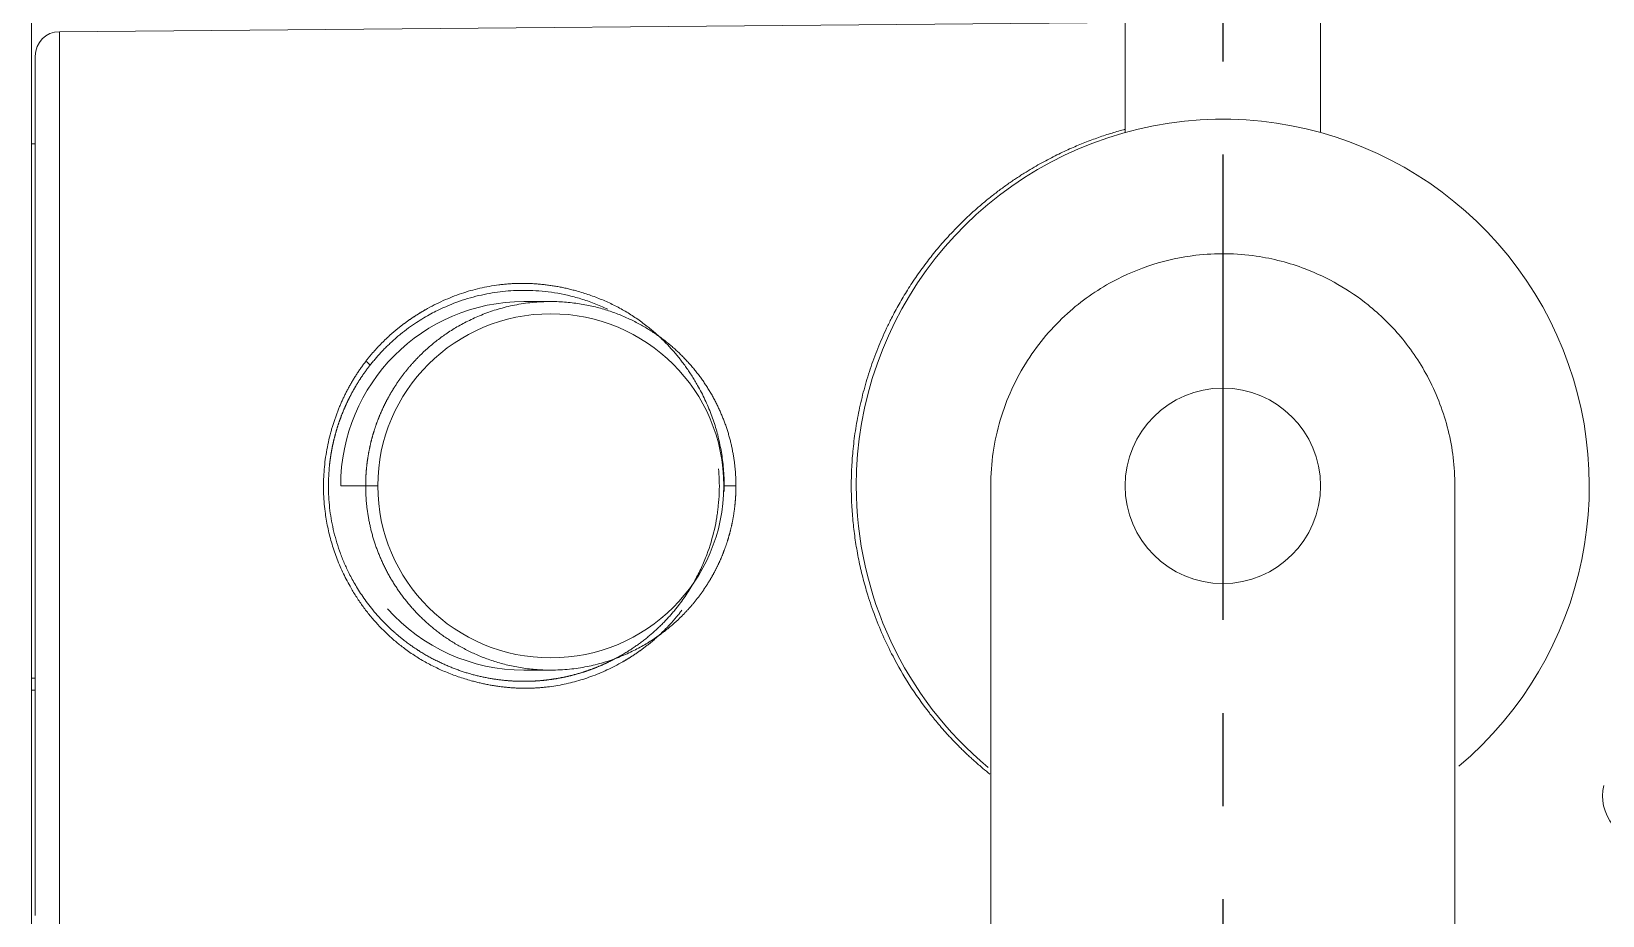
# Model space of a CAD drawing. Header units: millimetres. Extents: x 2915 to 5291, y 1031 to 4391.
# Drawn here: x 3728.3 to 3792.6, y 3932 to 3968.2 of the extents above; entities that cross this region are included whole.
import ezdxf

# ---------------------------------------------------------------- set-up
doc = ezdxf.new("R2010")
doc.units = ezdxf.units.MM
doc.linetypes.add('CENTERX2', pattern=[20.32, 12.7, -2.54, 2.54, -2.54])
doc.layers.add('CENTER', color=1, linetype='CENTERX2')

msp = doc.modelspace()

# ---------------------------------------------------------------- linework, layer by layer
at = {"linetype": 'Continuous', "lineweight": 18}
for p, q in [((3773.065, 4027.556), (3773.065, 3964.02)), ((3781.065, 3964.026), (3781.065, 4027.557)), ((3728.304, 3976.978), (3728.304, 3922.135)), ((3729.45, 3968.142), (3773.065, 3968.523)), ((3728.459, 3931.971), (3728.459, 3967.142)), ((3749.561, 3957.098), (3748.462, 3957.098)), ((3748.462, 3942.015), (3749.561, 3942.015)), ((3728.459, 3941.691), (3728.304, 3941.691))]:
    msp.add_line(p, q, dxfattribs=at)
at = {"linetype": 'Continuous', "lineweight": 13}
for p, q in [((3729.45, 3930.971), (3729.45, 3968.142)), ((3728.462, 3963.557), (3728.307, 3963.557)), ((3740.962, 3949.557), (3741.984, 3949.557)), ((3728.459, 3941.191), (3728.304, 3941.191))]:
    msp.add_line(p, q, dxfattribs=at)
at = {"linetype": 'Continuous', "lineweight": 18}
msp.add_circle((3777.065, 3949.557), 4, dxfattribs=at)
for centre, radius, start, end in [((3729.459, 3967.142), 1, 90.5, 180), ((3777.065, 3949.557), 15, 310.10625, 180), ((3777.065, 3949.557), 15, 180, 230.19187)]:
    msp.add_arc(centre, radius, start, end, dxfattribs=at)
for centre, major_axis, ratio, start_param, end_param in [((3748.462, 3949.557), (0, -7.541), 0.994522, 3.141593, 4.712389), ((3749.561, 3949.557), (7.08, 0), 0.994463, 0.000011, 3.141593), ((3749.561, 3949.557), (7.08, 0), 0.994463, 3.141593, 6.283174), ((3748.462, 3949.557), (0, -7.541), 0.994522, 5.442417, 6.283185), ((3830.959, 3936.851), (-38.35, 0), 0.20996, 6.228551, 7.853982)]:
    msp.add_ellipse(centre, major_axis=major_axis, ratio=ratio, start_param=start_param, end_param=end_param, dxfattribs=at)
for points, knots in [([(3767.533, 3937.76), (3767.436, 3937.838), (3767.222, 3938.013), (3766.966, 3938.235), (3766.76, 3938.421), (3766.622, 3938.549), (3766.488, 3938.676), (3766.358, 3938.803), (3766.232, 3938.929), (3766.108, 3939.055), (3765.989, 3939.18), (3765.873, 3939.304), (3765.76, 3939.428), (3765.65, 3939.55), (3765.544, 3939.672), (3765.441, 3939.792), (3765.341, 3939.911), (3765.244, 3940.029), (3765.15, 3940.146), (3764.795, 3940.596), (3764.238, 3941.383), (3763.613, 3942.461), (3763.144, 3943.436), (3762.789, 3944.312), (3762.513, 3945.136), (3762.301, 3945.905), (3762.142, 3946.619), (3762.018, 3947.333), (3761.929, 3948.052), (3761.873, 3948.775), (3761.853, 3949.505), (3761.869, 3950.237), (3761.912, 3950.863), (3761.968, 3951.385), (3762.025, 3951.804), (3762.095, 3952.225), (3762.177, 3952.647), (3762.271, 3953.069), (3762.379, 3953.492), (3762.499, 3953.915), (3762.633, 3954.337), (3762.781, 3954.758), (3762.942, 3955.178), (3763.117, 3955.595), (3763.305, 3956.011), (3763.535, 3956.479), (3763.817, 3957.003), (3764.162, 3957.582), (3764.548, 3958.168), (3764.891, 3958.638), (3765.176, 3959.002), (3765.394, 3959.267), (3765.631, 3959.543), (3765.889, 3959.829), (3766.17, 3960.124), (3766.474, 3960.425), (3766.743, 3960.678), (3766.969, 3960.881), (3767.144, 3961.032), (3767.32, 3961.181), (3767.499, 3961.327), (3767.68, 3961.47), (3767.862, 3961.609), (3768.043, 3961.744), (3768.222, 3961.873), (3768.401, 3961.998), (3768.579, 3962.119), (3768.756, 3962.235), (3768.982, 3962.379), (3769.256, 3962.546), (3769.577, 3962.731), (3769.892, 3962.902), (3770.199, 3963.061), (3770.499, 3963.207), (3770.791, 3963.341), (3771.074, 3963.464), (3771.444, 3963.616), (3771.904, 3963.789), (3772.455, 3963.973), (3772.834, 3964.084), (3773.027, 3964.136), (3773.038, 3964.139)], [0, 0, 0, 0, 0.0116, 0.0258, 0.03174, 0.037586, 0.043336, 0.048992, 0.054553, 0.060019, 0.06539, 0.070667, 0.075849, 0.080936, 0.085929, 0.090827, 0.09563, 0.100339, 0.104953, 0.109473, 0.153246, 0.193398, 0.222313, 0.250265, 0.277287, 0.298813, 0.320028, 0.340953, 0.361609, 0.382526, 0.403455, 0.424423, 0.445453, 0.457519, 0.469702, 0.482006, 0.494436, 0.506997, 0.519692, 0.532526, 0.545503, 0.558628, 0.571902, 0.585332, 0.598919, 0.612668, 0.632172, 0.652596, 0.673947, 0.696231, 0.706109, 0.716674, 0.727926, 0.739866, 0.752494, 0.76581, 0.779815, 0.787004, 0.794196, 0.801389, 0.808584, 0.815782, 0.822981, 0.829974, 0.836864, 0.843652, 0.850337, 0.856919, 0.863399, 0.875267, 0.886723, 0.897766, 0.908398, 0.918618, 0.928428, 0.937829, 0.94682, 0.964834, 0.982235, 0.999031, 1, 1, 1, 1]), ([(3786.565, 3949.555), (3786.563, 3950.337), (3786.383, 3951.827), (3785.595, 3953.916), (3784.445, 3955.645), (3782.788, 3957.267), (3780.758, 3958.432), (3778.309, 3959.065), (3775.577, 3959.107), (3772.87, 3958.245), (3770.575, 3956.631), (3768.947, 3954.711), (3767.824, 3952.263), (3767.57, 3950.49), (3767.565, 3949.555)], [0, 0, 0, 0, 0.077891, 0.153203, 0.223411, 0.286234, 0.386017, 0.454845, 0.537874, 0.657429, 0.733362, 0.817996, 0.908324, 1, 1, 1, 1]), ([(3741.996, 3954.66), (3742.005, 3954.672), (3742.023, 3954.694), (3742.049, 3954.729), (3742.076, 3954.763), (3742.104, 3954.797), (3742.131, 3954.83), (3742.158, 3954.864), (3742.186, 3954.897), (3742.214, 3954.93), (3742.242, 3954.963), (3742.27, 3954.996), (3742.298, 3955.029), (3742.327, 3955.061), (3742.355, 3955.093), (3742.384, 3955.125), (3742.413, 3955.157), (3742.442, 3955.189), (3742.471, 3955.221), (3742.501, 3955.252), (3742.53, 3955.283), (3742.56, 3955.315), (3742.59, 3955.345), (3742.62, 3955.376), (3742.65, 3955.407), (3742.68, 3955.437), (3742.71, 3955.467), (3742.741, 3955.497), (3742.772, 3955.527), (3742.803, 3955.557), (3742.834, 3955.586), (3742.865, 3955.616), (3742.896, 3955.645), (3742.928, 3955.674), (3742.96, 3955.703), (3742.991, 3955.732), (3743.023, 3955.76), (3743.056, 3955.788), (3743.088, 3955.817), (3743.12, 3955.845), (3743.153, 3955.873), (3743.186, 3955.9), (3743.219, 3955.928), (3743.252, 3955.955), (3743.285, 3955.982), (3743.318, 3956.009), (3743.352, 3956.036), (3743.386, 3956.063), (3743.42, 3956.089), (3743.454, 3956.116), (3743.488, 3956.142), (3743.522, 3956.168), (3743.557, 3956.194), (3743.591, 3956.219), (3743.626, 3956.245), (3743.661, 3956.27), (3743.696, 3956.295), (3743.731, 3956.32), (3743.767, 3956.345), (3743.802, 3956.37), (3743.838, 3956.394), (3743.874, 3956.419), (3743.91, 3956.443), (3743.946, 3956.467), (3743.982, 3956.491), (3744.019, 3956.514), (3744.056, 3956.538), (3744.092, 3956.561), (3744.129, 3956.584), (3744.167, 3956.607), (3744.204, 3956.63), (3744.241, 3956.653), (3744.279, 3956.676), (3744.317, 3956.698), (3744.355, 3956.72), (3744.393, 3956.742), (3744.537, 3956.825), (3744.79, 3956.961), (3745.156, 3957.137), (3745.526, 3957.293), (3745.9, 3957.43), (3746.277, 3957.547), (3746.658, 3957.645), (3747.043, 3957.723), (3747.362, 3957.773), (3747.614, 3957.802), (3747.797, 3957.819), (3747.981, 3957.831), (3748.165, 3957.839), (3748.351, 3957.843), (3748.536, 3957.842), (3748.722, 3957.836), (3748.909, 3957.826), (3749.096, 3957.812), (3749.284, 3957.793), (3749.473, 3957.769), (3749.662, 3957.741), (3749.852, 3957.708), (3750.042, 3957.671), (3750.233, 3957.63), (3750.424, 3957.583), (3750.73, 3957.503), (3751.142, 3957.375), (3751.652, 3957.182), (3752.142, 3956.959), (3752.614, 3956.704), (3753.066, 3956.418), (3753.411, 3956.165), (3753.661, 3955.964), (3753.823, 3955.826), (3753.981, 3955.684), (3754.135, 3955.538), (3754.285, 3955.388), (3754.432, 3955.234), (3754.574, 3955.076), (3754.712, 3954.914), (3754.847, 3954.748), (3754.977, 3954.577), (3755.104, 3954.403), (3755.227, 3954.225), (3755.345, 3954.042), (3755.46, 3953.856), (3755.644, 3953.54), (3755.877, 3953.088), (3756.131, 3952.488), (3756.336, 3951.875), (3756.492, 3951.249), (3756.583, 3950.707), (3756.631, 3950.255), (3756.653, 3949.896), (3756.658, 3949.587), (3756.655, 3949.397), (3756.653, 3949.327)], [0, 0, 0, 0, 0.002131, 0.004259, 0.006386, 0.008512, 0.010635, 0.012758, 0.014878, 0.016998, 0.019116, 0.021232, 0.023347, 0.025461, 0.027574, 0.029686, 0.031797, 0.033906, 0.036015, 0.038123, 0.040229, 0.042336, 0.044441, 0.046546, 0.04865, 0.050753, 0.052856, 0.054958, 0.05706, 0.059162, 0.061264, 0.063365, 0.065466, 0.067566, 0.069667, 0.071768, 0.073869, 0.075969, 0.07807, 0.080171, 0.082273, 0.084375, 0.086477, 0.088579, 0.090682, 0.092785, 0.094889, 0.096994, 0.099099, 0.101206, 0.103312, 0.10542, 0.107529, 0.109639, 0.111749, 0.113861, 0.115974, 0.118088, 0.120203, 0.12232, 0.124437, 0.126557, 0.128677, 0.1308, 0.132923, 0.135049, 0.137176, 0.139305, 0.141435, 0.143568, 0.145702, 0.147838, 0.149976, 0.152116, 0.154259, 0.156403, 0.15855, 0.178597, 0.198314, 0.217749, 0.23695, 0.255969, 0.274858, 0.29367, 0.31246, 0.321259, 0.33006, 0.338868, 0.34769, 0.356533, 0.365403, 0.374307, 0.38325, 0.392239, 0.401281, 0.410381, 0.419545, 0.428779, 0.438089, 0.44748, 0.456958, 0.466528, 0.493179, 0.51953, 0.545696, 0.571798, 0.597954, 0.624284, 0.634766, 0.645226, 0.65567, 0.666104, 0.676536, 0.686972, 0.697418, 0.707881, 0.718366, 0.728881, 0.739432, 0.750026, 0.760667, 0.771362, 0.782118, 0.814107, 0.84556, 0.876651, 0.907557, 0.938462, 0.955647, 0.972797, 0.989945, 1, 1, 1, 1]), ([(3748.459, 3957.557), (3748.459, 3957.557), (3748.174, 3957.557), (3747.589, 3957.525), (3746.704, 3957.38), (3745.804, 3957.123), (3745.123, 3956.838), (3744.646, 3956.592), (3744.355, 3956.427), (3744.049, 3956.235), (3743.73, 3956.013), (3743.494, 3955.832), (3743.341, 3955.706), (3743.273, 3955.648), (3743.205, 3955.589), (3743.137, 3955.53), (3743.071, 3955.47), (3743.004, 3955.409), (3742.939, 3955.347), (3742.874, 3955.285), (3742.811, 3955.222), (3742.747, 3955.158), (3742.685, 3955.094), (3742.623, 3955.029), (3742.562, 3954.963), (3742.501, 3954.896), (3742.442, 3954.829), (3742.383, 3954.761), (3742.325, 3954.692), (3742.267, 3954.623), (3742.211, 3954.553), (3742.174, 3954.506), (3742.155, 3954.482)], [0, 0, 0, 0, 0.00003, 0.11617, 0.237837, 0.365347, 0.498973, 0.541534, 0.587889, 0.638043, 0.691999, 0.74976, 0.762252, 0.774746, 0.787243, 0.799741, 0.812242, 0.824744, 0.837249, 0.849756, 0.862265, 0.874776, 0.887289, 0.899804, 0.912321, 0.92484, 0.937362, 0.949885, 0.962411, 0.974938, 0.987468, 1, 1, 1, 1]), ([(3751.893, 3956.782), (3751.799, 3956.827), (3751.706, 3956.869), (3751.429, 3956.988), (3751.245, 3957.059), (3750.879, 3957.184), (3750.698, 3957.239), (3750.156, 3957.384), (3749.802, 3957.451), (3749.113, 3957.537), (3748.78, 3957.557), (3748.459, 3957.557)], [0, 0, 0, 0, 0.07827, 0.07827, 0.231892, 0.231892, 0.385513, 0.385513, 0.692757, 0.692757, 1, 1, 1, 1]), ([(3749.561, 3957.098), (3749.669, 3957.098), (3749.883, 3957.094), (3750.199, 3957.073), (3750.508, 3957.041), (3750.809, 3956.997), (3751.101, 3956.943), (3751.385, 3956.878), (3751.66, 3956.805), (3751.925, 3956.723), (3752.181, 3956.635), (3752.427, 3956.539), (3752.664, 3956.438), (3752.892, 3956.332), (3753.11, 3956.221), (3753.318, 3956.107), (3753.518, 3955.99), (3753.708, 3955.87), (3753.889, 3955.748), (3754.061, 3955.625), (3754.224, 3955.502), (3754.379, 3955.378), (3754.526, 3955.255), (3754.664, 3955.132), (3754.795, 3955.011), (3754.901, 3954.908), (3754.986, 3954.822), (3755.052, 3954.754), (3755.117, 3954.685), (3755.181, 3954.616), (3755.243, 3954.546), (3755.305, 3954.475), (3755.366, 3954.404), (3755.426, 3954.332), (3755.485, 3954.259), (3755.543, 3954.186), (3755.6, 3954.112), (3755.656, 3954.038), (3755.711, 3953.963), (3755.765, 3953.887), (3755.818, 3953.811), (3755.87, 3953.735), (3755.921, 3953.658), (3755.97, 3953.58), (3756.019, 3953.502), (3756.067, 3953.423), (3756.114, 3953.345), (3756.159, 3953.265), (3756.204, 3953.185), (3756.247, 3953.105), (3756.29, 3953.025), (3756.331, 3952.944), (3756.372, 3952.862), (3756.411, 3952.781), (3756.45, 3952.699), (3756.487, 3952.617), (3756.523, 3952.534), (3756.558, 3952.451), (3756.592, 3952.368), (3756.626, 3952.285), (3756.658, 3952.201), (3756.689, 3952.117), (3756.719, 3952.033), (3756.747, 3951.949), (3756.775, 3951.864), (3756.802, 3951.779), (3756.828, 3951.695), (3756.853, 3951.61), (3756.876, 3951.524), (3756.899, 3951.439), (3756.92, 3951.354), (3756.941, 3951.268), (3756.96, 3951.183), (3756.979, 3951.097), (3756.996, 3951.011), (3757.013, 3950.926), (3757.028, 3950.84), (3757.043, 3950.754), (3757.056, 3950.668), (3757.068, 3950.582), (3757.08, 3950.497), (3757.09, 3950.411), (3757.099, 3950.325), (3757.108, 3950.239), (3757.115, 3950.154), (3757.121, 3950.068), (3757.127, 3949.983), (3757.131, 3949.897), (3757.134, 3949.812), (3757.137, 3949.727), (3757.138, 3949.642), (3757.138, 3949.585), (3757.139, 3949.557)], [0, 0, 0, 0, 0.027242, 0.053953, 0.080108, 0.105705, 0.130746, 0.15523, 0.179157, 0.202527, 0.22534, 0.247597, 0.269297, 0.29044, 0.311026, 0.331056, 0.350529, 0.369445, 0.387804, 0.405607, 0.422854, 0.439544, 0.455677, 0.471254, 0.486274, 0.500738, 0.508722, 0.516691, 0.524648, 0.532592, 0.540523, 0.548441, 0.556346, 0.564238, 0.572117, 0.579983, 0.587836, 0.595676, 0.603503, 0.611317, 0.619118, 0.626906, 0.634682, 0.642444, 0.650193, 0.65793, 0.665653, 0.673364, 0.681062, 0.688747, 0.696419, 0.704078, 0.711725, 0.719358, 0.726979, 0.734587, 0.742182, 0.749764, 0.757334, 0.76489, 0.772434, 0.779965, 0.787484, 0.794989, 0.802482, 0.809962, 0.81743, 0.824884, 0.832326, 0.839755, 0.847172, 0.854576, 0.861967, 0.869345, 0.876711, 0.884064, 0.891404, 0.898732, 0.906047, 0.91335, 0.92064, 0.927917, 0.935182, 0.942434, 0.949674, 0.956901, 0.964115, 0.971317, 0.978507, 0.985684, 0.992848, 1, 1, 1, 1]), ([(3754.93, 3944.469), (3754.921, 3944.457), (3754.903, 3944.434), (3754.876, 3944.399), (3754.849, 3944.365), (3754.822, 3944.331), (3754.795, 3944.297), (3754.767, 3944.263), (3754.739, 3944.229), (3754.711, 3944.196), (3754.683, 3944.163), (3754.655, 3944.13), (3754.627, 3944.097), (3754.598, 3944.064), (3754.57, 3944.031), (3754.541, 3943.999), (3754.512, 3943.967), (3754.483, 3943.935), (3754.454, 3943.903), (3754.424, 3943.871), (3754.395, 3943.84), (3754.365, 3943.809), (3754.335, 3943.778), (3754.305, 3943.747), (3754.275, 3943.716), (3754.245, 3943.685), (3754.215, 3943.655), (3754.184, 3943.625), (3754.153, 3943.595), (3754.123, 3943.565), (3754.092, 3943.535), (3754.06, 3943.505), (3754.029, 3943.476), (3753.998, 3943.447), (3753.966, 3943.418), (3753.934, 3943.389), (3753.902, 3943.36), (3753.87, 3943.332), (3753.838, 3943.304), (3753.806, 3943.275), (3753.773, 3943.247), (3753.741, 3943.22), (3753.708, 3943.192), (3753.675, 3943.165), (3753.642, 3943.137), (3753.609, 3943.11), (3753.575, 3943.083), (3753.542, 3943.057), (3753.508, 3943.03), (3753.474, 3943.004), (3753.44, 3942.977), (3753.406, 3942.951), (3753.372, 3942.925), (3753.337, 3942.9), (3753.303, 3942.874), (3753.268, 3942.849), (3753.233, 3942.824), (3753.198, 3942.799), (3753.163, 3942.774), (3753.128, 3942.749), (3753.092, 3942.724), (3753.057, 3942.7), (3753.021, 3942.676), (3752.985, 3942.652), (3752.949, 3942.628), (3752.913, 3942.604), (3752.876, 3942.581), (3752.84, 3942.558), (3752.803, 3942.534), (3752.766, 3942.511), (3752.729, 3942.488), (3752.692, 3942.466), (3752.655, 3942.443), (3752.618, 3942.421), (3752.58, 3942.399), (3752.542, 3942.377), (3752.412, 3942.302), (3752.187, 3942.179), (3751.864, 3942.02), (3751.537, 3941.876), (3751.207, 3941.748), (3750.873, 3941.635), (3750.536, 3941.537), (3750.196, 3941.455), (3749.853, 3941.387), (3749.565, 3941.343), (3749.333, 3941.315), (3749.159, 3941.299), (3748.984, 3941.286), (3748.809, 3941.277), (3748.633, 3941.273), (3748.457, 3941.272), (3748.28, 3941.276), (3748.103, 3941.284), (3747.926, 3941.295), (3747.747, 3941.311), (3747.569, 3941.331), (3747.39, 3941.354), (3747.21, 3941.382), (3747.03, 3941.414), (3746.849, 3941.45), (3746.668, 3941.49), (3746.487, 3941.534), (3746.187, 3941.613), (3745.776, 3941.74), (3745.265, 3941.933), (3744.774, 3942.156), (3744.301, 3942.41), (3743.848, 3942.696), (3743.499, 3942.951), (3743.242, 3943.159), (3743.068, 3943.307), (3742.9, 3943.46), (3742.735, 3943.617), (3742.576, 3943.779), (3742.421, 3943.946), (3742.27, 3944.117), (3742.124, 3944.293), (3741.982, 3944.474), (3741.845, 3944.659), (3741.713, 3944.849), (3741.585, 3945.044), (3741.461, 3945.243), (3741.272, 3945.569), (3741.035, 3946.026), (3740.781, 3946.628), (3740.576, 3947.242), (3740.421, 3947.87), (3740.328, 3948.429), (3740.279, 3948.913), (3740.258, 3949.318), (3740.257, 3949.723), (3740.277, 3950.129), (3740.316, 3950.535), (3740.376, 3950.941), (3740.456, 3951.347), (3740.529, 3951.643), (3740.58, 3951.83), (3740.603, 3951.91), (3740.627, 3951.99), (3740.651, 3952.07), (3740.676, 3952.149), (3740.702, 3952.227), (3740.729, 3952.306), (3740.756, 3952.383), (3740.784, 3952.461), (3740.812, 3952.538), (3740.842, 3952.615), (3740.872, 3952.691), (3740.902, 3952.767), (3740.934, 3952.842), (3740.966, 3952.917), (3740.999, 3952.992), (3741.032, 3953.066), (3741.066, 3953.14), (3741.101, 3953.213), (3741.137, 3953.286), (3741.173, 3953.359), (3741.21, 3953.431), (3741.248, 3953.503), (3741.286, 3953.574), (3741.325, 3953.645), (3741.365, 3953.715), (3741.406, 3953.786), (3741.447, 3953.855), (3741.489, 3953.925), (3741.531, 3953.994), (3741.575, 3954.062), (3741.619, 3954.13), (3741.663, 3954.198), (3741.709, 3954.265), (3741.755, 3954.332), (3741.802, 3954.398), (3741.849, 3954.464), (3741.897, 3954.53), (3741.946, 3954.595), (3741.979, 3954.638), (3741.996, 3954.66)], [0, 0, 0, 0, 0.001714, 0.003427, 0.005138, 0.006847, 0.008555, 0.010261, 0.011966, 0.013669, 0.015371, 0.017071, 0.01877, 0.020468, 0.022164, 0.02386, 0.025554, 0.027247, 0.028939, 0.03063, 0.03232, 0.034009, 0.035697, 0.037384, 0.03907, 0.040756, 0.042441, 0.044125, 0.045808, 0.047491, 0.049173, 0.050855, 0.052536, 0.054217, 0.055898, 0.057578, 0.059257, 0.060937, 0.062616, 0.064295, 0.065974, 0.067653, 0.069332, 0.071011, 0.07269, 0.074369, 0.076048, 0.077727, 0.079406, 0.081086, 0.082766, 0.084446, 0.086127, 0.087808, 0.089489, 0.091171, 0.092854, 0.094537, 0.096221, 0.097906, 0.099591, 0.101277, 0.102964, 0.104651, 0.10634, 0.108029, 0.10972, 0.111411, 0.113104, 0.114798, 0.116492, 0.118188, 0.119886, 0.121584, 0.123284, 0.124985, 0.126688, 0.140883, 0.154879, 0.168703, 0.182382, 0.195944, 0.209418, 0.222834, 0.236221, 0.24961, 0.256285, 0.262959, 0.269634, 0.276317, 0.28301, 0.28972, 0.296449, 0.303202, 0.309984, 0.316798, 0.32365, 0.330542, 0.33748, 0.344466, 0.351505, 0.3586, 0.365756, 0.372976, 0.39423, 0.415226, 0.436057, 0.456819, 0.477609, 0.498523, 0.50744, 0.516339, 0.525226, 0.534107, 0.542989, 0.551879, 0.560783, 0.569706, 0.578657, 0.58764, 0.596663, 0.605731, 0.614851, 0.624028, 0.649546, 0.674647, 0.699471, 0.724164, 0.748874, 0.764343, 0.77977, 0.795195, 0.810654, 0.826186, 0.841828, 0.857617, 0.873588, 0.876795, 0.879997, 0.883192, 0.886383, 0.889568, 0.892748, 0.895924, 0.899095, 0.902263, 0.905426, 0.908587, 0.911743, 0.914898, 0.918049, 0.921198, 0.924345, 0.92749, 0.930634, 0.933777, 0.936918, 0.940059, 0.9432, 0.946341, 0.949482, 0.952623, 0.955765, 0.958909, 0.962053, 0.9652, 0.968348, 0.971498, 0.974651, 0.977807, 0.980966, 0.984128, 0.987294, 0.990464, 0.993638, 0.996817, 1, 1, 1, 1]), ([(3742.155, 3954.482), (3742.146, 3954.471), (3742.128, 3954.448), (3742.102, 3954.413), (3742.076, 3954.379), (3742.05, 3954.344), (3742.024, 3954.309), (3741.998, 3954.274), (3741.973, 3954.24), (3741.948, 3954.205), (3741.923, 3954.17), (3741.898, 3954.135), (3741.874, 3954.1), (3741.85, 3954.065), (3741.826, 3954.029), (3741.803, 3953.994), (3741.779, 3953.959), (3741.756, 3953.924), (3741.733, 3953.889), (3741.711, 3953.853), (3741.688, 3953.818), (3741.666, 3953.783), (3741.644, 3953.747), (3741.623, 3953.712), (3741.601, 3953.676), (3741.58, 3953.641), (3741.559, 3953.605), (3741.538, 3953.57), (3741.518, 3953.534), (3741.498, 3953.499), (3741.478, 3953.463), (3741.458, 3953.428), (3741.438, 3953.392), (3741.419, 3953.357), (3741.4, 3953.321), (3741.381, 3953.285), (3741.363, 3953.25), (3741.344, 3953.214), (3741.326, 3953.179), (3741.308, 3953.143), (3741.29, 3953.108), (3741.273, 3953.072), (3741.255, 3953.036), (3741.238, 3953.001), (3741.222, 3952.965), (3741.205, 3952.93), (3741.189, 3952.894), (3741.172, 3952.859), (3741.156, 3952.823), (3741.141, 3952.788), (3741.125, 3952.752), (3741.11, 3952.717), (3741.095, 3952.682), (3741.08, 3952.646), (3741.065, 3952.611), (3741.05, 3952.575), (3741.036, 3952.54), (3741.022, 3952.505), (3741.008, 3952.47), (3740.995, 3952.434), (3740.981, 3952.399), (3740.968, 3952.364), (3740.955, 3952.329), (3740.942, 3952.294), (3740.929, 3952.259), (3740.917, 3952.224), (3740.905, 3952.189), (3740.892, 3952.154), (3740.881, 3952.119), (3740.869, 3952.084), (3740.857, 3952.05), (3740.846, 3952.015), (3740.835, 3951.98), (3740.824, 3951.946), (3740.813, 3951.911), (3740.803, 3951.876), (3740.792, 3951.842), (3740.782, 3951.808), (3740.772, 3951.773), (3740.762, 3951.739), (3740.753, 3951.705), (3740.743, 3951.67), (3740.734, 3951.636), (3740.725, 3951.602), (3740.716, 3951.568), (3740.707, 3951.534), (3740.699, 3951.5), (3740.69, 3951.466), (3740.682, 3951.433), (3740.674, 3951.399), (3740.666, 3951.365), (3740.658, 3951.332), (3740.651, 3951.298), (3740.644, 3951.265), (3740.636, 3951.231), (3740.629, 3951.198), (3740.622, 3951.165), (3740.616, 3951.132), (3740.609, 3951.099), (3740.603, 3951.066), (3740.596, 3951.033), (3740.59, 3951), (3740.584, 3950.967), (3740.579, 3950.935), (3740.573, 3950.902), (3740.568, 3950.869), (3740.562, 3950.837), (3740.557, 3950.805), (3740.552, 3950.772), (3740.547, 3950.74), (3740.542, 3950.708), (3740.538, 3950.676), (3740.533, 3950.644), (3740.529, 3950.612), (3740.525, 3950.58), (3740.521, 3950.549), (3740.517, 3950.517), (3740.513, 3950.485), (3740.51, 3950.454), (3740.506, 3950.423), (3740.489, 3950.261), (3740.466, 3949.966), (3740.455, 3949.536), (3740.468, 3949.1), (3740.505, 3948.66), (3740.568, 3948.217), (3740.656, 3947.773), (3740.771, 3947.329), (3740.913, 3946.887), (3741.082, 3946.449), (3741.249, 3946.084), (3741.403, 3945.783), (3741.539, 3945.539), (3741.693, 3945.284), (3741.867, 3945.02), (3742.063, 3944.748), (3742.281, 3944.47), (3742.476, 3944.244), (3742.636, 3944.07), (3742.751, 3943.951), (3742.864, 3943.838), (3742.974, 3943.733), (3743.08, 3943.634), (3743.184, 3943.542), (3743.284, 3943.456), (3743.38, 3943.376), (3743.472, 3943.301), (3743.56, 3943.232), (3743.644, 3943.168), (3743.723, 3943.109), (3743.797, 3943.056), (3743.866, 3943.006), (3743.93, 3942.962), (3743.989, 3942.922), (3744.043, 3942.886), (3744.092, 3942.854), (3744.135, 3942.826), (3744.173, 3942.802), (3744.223, 3942.77), (3744.288, 3942.73), (3744.369, 3942.681), (3744.451, 3942.633), (3744.533, 3942.586), (3744.615, 3942.541), (3744.697, 3942.496), (3744.78, 3942.453), (3744.862, 3942.411), (3744.945, 3942.37), (3745.028, 3942.33), (3745.11, 3942.291), (3745.193, 3942.253), (3745.276, 3942.217), (3745.359, 3942.182), (3745.442, 3942.147), (3745.525, 3942.114), (3745.608, 3942.082), (3745.69, 3942.051), (3745.773, 3942.021), (3745.856, 3941.992), (3745.938, 3941.964), (3746.021, 3941.937), (3746.103, 3941.911), (3746.185, 3941.886), (3746.268, 3941.863), (3746.349, 3941.84), (3746.431, 3941.818), (3746.513, 3941.797), (3746.594, 3941.777), (3746.675, 3941.758), (3746.756, 3941.74), (3746.837, 3941.723), (3746.917, 3941.707), (3746.997, 3941.691), (3747.077, 3941.677), (3747.157, 3941.663), (3747.236, 3941.651), (3747.315, 3941.639), (3747.394, 3941.628), (3747.472, 3941.618), (3747.551, 3941.608), (3747.628, 3941.6), (3747.706, 3941.592), (3747.783, 3941.585), (3747.859, 3941.579), (3747.936, 3941.574), (3748.012, 3941.569), (3748.087, 3941.565), (3748.162, 3941.562), (3748.237, 3941.56), (3748.312, 3941.558), (3748.386, 3941.557), (3748.435, 3941.557), (3748.459, 3941.557)], [0, 0, 0, 0, 0.002474, 0.004942, 0.007404, 0.009859, 0.012308, 0.01475, 0.017186, 0.019615, 0.022038, 0.024455, 0.026865, 0.029268, 0.031666, 0.034056, 0.036441, 0.038819, 0.04119, 0.043556, 0.045914, 0.048267, 0.050613, 0.052952, 0.055286, 0.057612, 0.059933, 0.062247, 0.064555, 0.066856, 0.069151, 0.07144, 0.073722, 0.075998, 0.078267, 0.08053, 0.082787, 0.085037, 0.087282, 0.089519, 0.091751, 0.093976, 0.096195, 0.098407, 0.100613, 0.102813, 0.105006, 0.107193, 0.109374, 0.111549, 0.113717, 0.115879, 0.118035, 0.120184, 0.122327, 0.124464, 0.126594, 0.128719, 0.130837, 0.132948, 0.135054, 0.137153, 0.139246, 0.141333, 0.143413, 0.145487, 0.147555, 0.149617, 0.151673, 0.153722, 0.155765, 0.157802, 0.159832, 0.161857, 0.163875, 0.165887, 0.167893, 0.169893, 0.171886, 0.173874, 0.175855, 0.17783, 0.179799, 0.181761, 0.183718, 0.185668, 0.187613, 0.189551, 0.191483, 0.193409, 0.195328, 0.197242, 0.199149, 0.201051, 0.202946, 0.204835, 0.206719, 0.208596, 0.210467, 0.212332, 0.214191, 0.216043, 0.21789, 0.219731, 0.221566, 0.223394, 0.225217, 0.227034, 0.228844, 0.230649, 0.232448, 0.23424, 0.236027, 0.237808, 0.239582, 0.241351, 0.243114, 0.244871, 0.246622, 0.248367, 0.250106, 0.273595, 0.297379, 0.321471, 0.345885, 0.370636, 0.395735, 0.421195, 0.447028, 0.473244, 0.499854, 0.514525, 0.530259, 0.547059, 0.564923, 0.583855, 0.603853, 0.62492, 0.634692, 0.644084, 0.653093, 0.661722, 0.669968, 0.677833, 0.685317, 0.692419, 0.699139, 0.705478, 0.711435, 0.717011, 0.722205, 0.727017, 0.731448, 0.735497, 0.739165, 0.742451, 0.745356, 0.747879, 0.750021, 0.755424, 0.7608, 0.766149, 0.77147, 0.776764, 0.78203, 0.787269, 0.792481, 0.797666, 0.802824, 0.807955, 0.813058, 0.818135, 0.823185, 0.828209, 0.833205, 0.838175, 0.843119, 0.848036, 0.852926, 0.85779, 0.862628, 0.86744, 0.872225, 0.876984, 0.881718, 0.886425, 0.891106, 0.895762, 0.900392, 0.904997, 0.909576, 0.914129, 0.918657, 0.92316, 0.927638, 0.932091, 0.936518, 0.940921, 0.945299, 0.949652, 0.95398, 0.958285, 0.962564, 0.966819, 0.971051, 0.975258, 0.979441, 0.9836, 0.987735, 0.991847, 0.995935, 1, 1, 1, 1]), ([(3741.996, 3954.66), (3742.016, 3954.645), (3742.061, 3954.61), (3742.124, 3954.55), (3742.158, 3954.502), (3742.159, 3954.487), (3742.155, 3954.482)], [0, 0, 0, 0, 0.249942, 0.499962, 0.749981, 1, 1, 1, 1]), ([(3754.774, 3944.645), (3754.906, 3944.815), (3755.029, 3944.987), (3755.257, 3945.334), (3755.363, 3945.509), (3755.557, 3945.86), (3755.646, 3946.037), (3755.807, 3946.388), (3755.88, 3946.563), (3756.077, 3947.086), (3756.179, 3947.431), (3756.295, 3947.933), (3756.327, 3948.099), (3756.367, 3948.343), (3756.385, 3948.463), (3756.402, 3948.603), (3756.41, 3948.672), (3756.414, 3948.706), (3756.416, 3948.723), (3756.416, 3948.732), (3756.417, 3948.736), (3756.417, 3948.738), (3756.417, 3948.739), (3756.417, 3948.74), (3756.417, 3948.74), (3756.453, 3949.09), (3756.467, 3949.448), (3756.45, 3949.958), (3756.442, 3950.106), (3756.429, 3950.254)], [0, 0, 0, 0, 0.09249, 0.09249, 0.18498, 0.18498, 0.277469, 0.277469, 0.369959, 0.369959, 0.554939, 0.554939, 0.647429, 0.647429, 0.693674, 0.716796, 0.728357, 0.734138, 0.737028, 0.738474, 0.739196, 0.739557, 0.739738, 0.739738, 0.739919, 0.739919, 0.924898, 0.924898, 1, 1, 1, 1]), ([(3767.565, 3949.555), (3767.565, 3949.691), (3767.565, 3949.435), (3767.565, 3949.634), (3767.565, 3948.571), (3767.565, 3946.593), (3767.565, 3942.938), (3767.565, 3936.839), (3767.565, 3926.862), (3767.565, 3915.864), (3767.565, 3904.526), (3767.565, 3893.838), (3767.565, 3883.727), (3767.565, 3865.435), (3767.565, 3829.597), (3767.565, 3786.847), (3767.565, 3745.311), (3767.565, 3714.796), (3767.565, 3690.865), (3767.565, 3673.863), (3767.565, 3663.569), (3767.565, 3653.492), (3767.565, 3644.88), (3767.565, 3637.367), (3767.565, 3630.718), (3767.565, 3623.327), (3767.565, 3615.209), (3767.565, 3608.881), (3767.565, 3604.641), (3767.565, 3602.013), (3767.565, 3600.165), (3767.565, 3599.283), (3767.565, 3599.188), (3767.565, 3599.557)], [0, 0, 0, 0, 0.05402, 0.066752, 0.079161, 0.091263, 0.103058, 0.125633, 0.147002, 0.177317, 0.204808, 0.229452, 0.254843, 0.278199, 0.362193, 0.514925, 0.588434, 0.663628, 0.73637, 0.76211, 0.78701, 0.811072, 0.83524, 0.849508, 0.865595, 0.883498, 0.903132, 0.924557, 0.935991, 0.947877, 0.960216, 0.973007, 1, 1, 1, 1]), ([(3786.565, 3599.557), (3786.565, 3599.188), (3786.565, 3599.283), (3786.565, 3600.165), (3786.565, 3602.013), (3786.565, 3604.641), (3786.565, 3608.881), (3786.565, 3615.173), (3786.565, 3623.204), (3786.565, 3630.493), (3786.565, 3637.063), (3786.565, 3642.906), (3786.565, 3652.948), (3786.565, 3667.111), (3786.565, 3685.98), (3786.565, 3710.426), (3786.565, 3740.525), (3786.565, 3778.99), (3786.565, 3820.007), (3786.565, 3854.1), (3786.565, 3878.447), (3786.565, 3894.437), (3786.565, 3908.264), (3786.565, 3919.819), (3786.565, 3928.225), (3786.565, 3936.836), (3786.565, 3942.939), (3786.565, 3946.593), (3786.565, 3948.571), (3786.565, 3949.634), (3786.565, 3949.435), (3786.565, 3949.691), (3786.565, 3949.555)], [0, 0, 0, 0, 0.026993, 0.039784, 0.052122, 0.064009, 0.075443, 0.096868, 0.116194, 0.133845, 0.149739, 0.163874, 0.176252, 0.222613, 0.266652, 0.313186, 0.400021, 0.485076, 0.592329, 0.697686, 0.732489, 0.769017, 0.813741, 0.832765, 0.852999, 0.874367, 0.896942, 0.908737, 0.92084, 0.933249, 0.94598, 1, 1, 1, 1]), ([(3741.984, 3949.557), (3741.99, 3949.557), (3742.021, 3949.557), (3742.138, 3949.557), (3742.306, 3949.557), (3742.425, 3949.557), (3742.481, 3949.557)], [0, 0, 0, 0, 0.249994, 0.499996, 0.749998, 1, 1, 1, 1]), ([(3757.139, 3949.557), (3757.139, 3949.543), (3757.138, 3949.514), (3757.138, 3949.472), (3757.138, 3949.429), (3757.137, 3949.387), (3757.136, 3949.344), (3757.134, 3949.302), (3757.133, 3949.259), (3757.131, 3949.217), (3757.129, 3949.174), (3757.127, 3949.131), (3757.124, 3949.088), (3757.121, 3949.046), (3757.118, 3949.003), (3757.115, 3948.96), (3757.111, 3948.917), (3757.108, 3948.875), (3757.103, 3948.832), (3757.099, 3948.789), (3757.095, 3948.746), (3757.09, 3948.703), (3757.085, 3948.66), (3757.08, 3948.617), (3757.074, 3948.575), (3757.068, 3948.532), (3757.062, 3948.489), (3757.056, 3948.446), (3757.049, 3948.403), (3757.043, 3948.36), (3757.036, 3948.317), (3757.028, 3948.274), (3757.021, 3948.231), (3757.013, 3948.189), (3757.005, 3948.146), (3756.996, 3948.103), (3756.988, 3948.06), (3756.979, 3948.017), (3756.97, 3947.974), (3756.96, 3947.932), (3756.951, 3947.889), (3756.941, 3947.846), (3756.931, 3947.803), (3756.92, 3947.761), (3756.91, 3947.718), (3756.899, 3947.675), (3756.888, 3947.633), (3756.876, 3947.59), (3756.865, 3947.547), (3756.853, 3947.505), (3756.84, 3947.462), (3756.828, 3947.42), (3756.815, 3947.377), (3756.802, 3947.335), (3756.789, 3947.293), (3756.775, 3947.25), (3756.762, 3947.208), (3756.748, 3947.166), (3756.733, 3947.124), (3756.719, 3947.082), (3756.704, 3947.04), (3756.689, 3946.998), (3756.673, 3946.956), (3756.658, 3946.914), (3756.642, 3946.872), (3756.626, 3946.83), (3756.609, 3946.788), (3756.593, 3946.747), (3756.576, 3946.705), (3756.559, 3946.663), (3756.541, 3946.622), (3756.523, 3946.581), (3756.505, 3946.539), (3756.487, 3946.498), (3756.469, 3946.457), (3756.45, 3946.416), (3756.431, 3946.375), (3756.412, 3946.334), (3756.392, 3946.293), (3756.372, 3946.252), (3756.352, 3946.211), (3756.332, 3946.171), (3756.311, 3946.13), (3756.29, 3946.09), (3756.269, 3946.049), (3756.248, 3946.009), (3756.226, 3945.969), (3756.204, 3945.929), (3756.182, 3945.889), (3756.16, 3945.849), (3756.137, 3945.809), (3756.114, 3945.77), (3756.091, 3945.73), (3756.067, 3945.691), (3756.043, 3945.652), (3756.019, 3945.612), (3755.995, 3945.573), (3755.971, 3945.534), (3755.946, 3945.495), (3755.921, 3945.457), (3755.896, 3945.418), (3755.87, 3945.38), (3755.844, 3945.341), (3755.818, 3945.303), (3755.792, 3945.265), (3755.765, 3945.227), (3755.738, 3945.189), (3755.711, 3945.151), (3755.684, 3945.114), (3755.656, 3945.076), (3755.629, 3945.039), (3755.6, 3945.002), (3755.572, 3944.965), (3755.543, 3944.928), (3755.515, 3944.891), (3755.485, 3944.855), (3755.456, 3944.818), (3755.427, 3944.782), (3755.397, 3944.746), (3755.367, 3944.71), (3755.336, 3944.674), (3755.306, 3944.639), (3755.275, 3944.603), (3755.244, 3944.568), (3755.212, 3944.533), (3755.181, 3944.498), (3755.149, 3944.463), (3755.117, 3944.428), (3755.084, 3944.394), (3755.052, 3944.36), (3755.019, 3944.325), (3754.986, 3944.292), (3754.953, 3944.258), (3754.831, 3944.136), (3754.605, 3943.923), (3754.251, 3943.627), (3753.849, 3943.332), (3753.394, 3943.044), (3752.887, 3942.772), (3752.324, 3942.525), (3751.707, 3942.314), (3751.036, 3942.148), (3750.315, 3942.041), (3749.817, 3942.015), (3749.561, 3942.015), (3749.561, 3942.015)], [0, 0, 0, 0, 0.003572, 0.007147, 0.010725, 0.014307, 0.017891, 0.021479, 0.02507, 0.028664, 0.032261, 0.035862, 0.039465, 0.043072, 0.046682, 0.050295, 0.053912, 0.057531, 0.061154, 0.06478, 0.068409, 0.072041, 0.075677, 0.079315, 0.082957, 0.086602, 0.090251, 0.093902, 0.097557, 0.101214, 0.104876, 0.10854, 0.112207, 0.115878, 0.119552, 0.123229, 0.126909, 0.130592, 0.134279, 0.137969, 0.141662, 0.145358, 0.149058, 0.152761, 0.156466, 0.160176, 0.163888, 0.167604, 0.171322, 0.175044, 0.17877, 0.182498, 0.18623, 0.189965, 0.193703, 0.197444, 0.201189, 0.204937, 0.208688, 0.212442, 0.216199, 0.21996, 0.223724, 0.227491, 0.231262, 0.235036, 0.238812, 0.242593, 0.246376, 0.250163, 0.253953, 0.257746, 0.261542, 0.265342, 0.269145, 0.272951, 0.27676, 0.280573, 0.284389, 0.288208, 0.29203, 0.295856, 0.299684, 0.303517, 0.307352, 0.311191, 0.315033, 0.318878, 0.322726, 0.326578, 0.330433, 0.334291, 0.338152, 0.342017, 0.345885, 0.349756, 0.353631, 0.357509, 0.36139, 0.365274, 0.369162, 0.373053, 0.376947, 0.380844, 0.384745, 0.388649, 0.392556, 0.396467, 0.400381, 0.404298, 0.408218, 0.412142, 0.416069, 0.419999, 0.423933, 0.427869, 0.431809, 0.435753, 0.439699, 0.443649, 0.447603, 0.451559, 0.455519, 0.459482, 0.463449, 0.467418, 0.471391, 0.475368, 0.479347, 0.48333, 0.487316, 0.491306, 0.495299, 0.499295, 0.534891, 0.573702, 0.61573, 0.660973, 0.709433, 0.761108, 0.816001, 0.874109, 0.935434, 0.999974, 1, 1, 1, 1]), ([(3756.641, 3949.557), (3756.703, 3949.557), (3756.838, 3949.557), (3757.026, 3949.557), (3757.136, 3949.557), (3757.145, 3949.557), (3757.139, 3949.557)], [0, 0, 0, 0, 0.250002, 0.500004, 0.750006, 1, 1, 1, 1]), ([(3748.459, 3941.557), (3748.472, 3941.557), (3748.498, 3941.557), (3748.538, 3941.557), (3748.577, 3941.558), (3748.617, 3941.558), (3748.656, 3941.559), (3748.696, 3941.56), (3748.735, 3941.561), (3748.775, 3941.563), (3748.815, 3941.565), (3748.855, 3941.567), (3748.895, 3941.569), (3748.935, 3941.571), (3748.976, 3941.573), (3749.016, 3941.576), (3749.056, 3941.579), (3749.097, 3941.582), (3749.137, 3941.586), (3749.178, 3941.589), (3749.219, 3941.593), (3749.259, 3941.597), (3749.3, 3941.601), (3749.341, 3941.605), (3749.382, 3941.61), (3749.423, 3941.615), (3749.464, 3941.62), (3749.506, 3941.625), (3749.547, 3941.631), (3749.588, 3941.637), (3749.63, 3941.643), (3749.671, 3941.649), (3749.713, 3941.656), (3749.754, 3941.662), (3749.796, 3941.669), (3749.837, 3941.676), (3749.879, 3941.684), (3749.921, 3941.691), (3749.963, 3941.699), (3750.005, 3941.707), (3750.047, 3941.716), (3750.089, 3941.724), (3750.131, 3941.733), (3750.173, 3941.742), (3750.215, 3941.752), (3750.257, 3941.761), (3750.299, 3941.771), (3750.341, 3941.781), (3750.384, 3941.792), (3750.426, 3941.802), (3750.468, 3941.813), (3750.511, 3941.824), (3750.553, 3941.836), (3750.596, 3941.847), (3750.638, 3941.859), (3750.68, 3941.871), (3750.723, 3941.884), (3750.765, 3941.896), (3750.808, 3941.909), (3750.851, 3941.923), (3750.893, 3941.936), (3750.936, 3941.95), (3750.978, 3941.964), (3751.021, 3941.978), (3751.064, 3941.993), (3751.106, 3942.007), (3751.149, 3942.022), (3751.192, 3942.038), (3751.234, 3942.053), (3751.277, 3942.069), (3751.319, 3942.086), (3751.362, 3942.102), (3751.405, 3942.119), (3751.447, 3942.136), (3751.49, 3942.153), (3751.532, 3942.171), (3751.575, 3942.188), (3751.618, 3942.207), (3751.66, 3942.225), (3751.703, 3942.244), (3751.745, 3942.263), (3751.788, 3942.282), (3751.83, 3942.302), (3751.872, 3942.321), (3751.915, 3942.342), (3751.957, 3942.362), (3752.012, 3942.389), (3752.08, 3942.423), (3752.161, 3942.464), (3752.24, 3942.507), (3752.32, 3942.55), (3752.398, 3942.594), (3752.477, 3942.639), (3752.555, 3942.684), (3752.632, 3942.731), (3752.709, 3942.778), (3752.785, 3942.827), (3752.86, 3942.876), (3752.936, 3942.926), (3753.01, 3942.977), (3753.084, 3943.029), (3753.157, 3943.081), (3753.23, 3943.135), (3753.302, 3943.189), (3753.374, 3943.244), (3753.445, 3943.3), (3753.515, 3943.357), (3753.585, 3943.414), (3753.654, 3943.472), (3753.722, 3943.531), (3753.79, 3943.591), (3753.857, 3943.652), (3753.923, 3943.713), (3753.988, 3943.775), (3754.053, 3943.838), (3754.118, 3943.901), (3754.181, 3943.965), (3754.244, 3944.03), (3754.306, 3944.096), (3754.367, 3944.162), (3754.427, 3944.229), (3754.487, 3944.297), (3754.546, 3944.365), (3754.604, 3944.434), (3754.662, 3944.504), (3754.718, 3944.574), (3754.756, 3944.622), (3754.774, 3944.645)], [0, 0, 0, 0, 0.005289, 0.010591, 0.015907, 0.021235, 0.026576, 0.03193, 0.037298, 0.042679, 0.048073, 0.05348, 0.0589, 0.064334, 0.069781, 0.075242, 0.080716, 0.086203, 0.091704, 0.097219, 0.102747, 0.108288, 0.113844, 0.119413, 0.124996, 0.130592, 0.136202, 0.141827, 0.147465, 0.153116, 0.158782, 0.164462, 0.170156, 0.175863, 0.181585, 0.187321, 0.193071, 0.198835, 0.204614, 0.210406, 0.216213, 0.222034, 0.227869, 0.233719, 0.239583, 0.245461, 0.251354, 0.257261, 0.263183, 0.269119, 0.27507, 0.281035, 0.287015, 0.293009, 0.299018, 0.305042, 0.31108, 0.317134, 0.323201, 0.329284, 0.335382, 0.341494, 0.347621, 0.353763, 0.35992, 0.366092, 0.372279, 0.37848, 0.384697, 0.390929, 0.397176, 0.403438, 0.409715, 0.416007, 0.422314, 0.428637, 0.434974, 0.441327, 0.447695, 0.454079, 0.460477, 0.466891, 0.473321, 0.479765, 0.486225, 0.492701, 0.499191, 0.51163, 0.524072, 0.536519, 0.548969, 0.561423, 0.573881, 0.586343, 0.598809, 0.611279, 0.623753, 0.636231, 0.648714, 0.6612, 0.673691, 0.686186, 0.698685, 0.711188, 0.723696, 0.736208, 0.748724, 0.761245, 0.77377, 0.786299, 0.798833, 0.811371, 0.823914, 0.836462, 0.849014, 0.86157, 0.874131, 0.886697, 0.899267, 0.911842, 0.924422, 0.937006, 0.949595, 0.962189, 0.974788, 0.987392, 1, 1, 1, 1])]:
    msp.add_open_spline(points, degree=3, knots=knots, dxfattribs=at)
at = {"linetype": 'Continuous', "lineweight": 13}
for points, knots in [([(3741.984, 3949.557), (3741.984, 3949.571), (3741.984, 3949.599), (3741.984, 3949.642), (3741.985, 3949.684), (3741.986, 3949.727), (3741.987, 3949.769), (3741.988, 3949.812), (3741.99, 3949.854), (3741.992, 3949.897), (3741.994, 3949.94), (3741.996, 3949.982), (3741.998, 3950.025), (3742.001, 3950.068), (3742.004, 3950.11), (3742.008, 3950.153), (3742.011, 3950.196), (3742.015, 3950.239), (3742.019, 3950.282), (3742.023, 3950.325), (3742.028, 3950.367), (3742.032, 3950.41), (3742.038, 3950.453), (3742.043, 3950.496), (3742.048, 3950.539), (3742.054, 3950.582), (3742.06, 3950.625), (3742.066, 3950.668), (3742.073, 3950.71), (3742.08, 3950.753), (3742.087, 3950.796), (3742.094, 3950.839), (3742.102, 3950.882), (3742.11, 3950.925), (3742.118, 3950.968), (3742.126, 3951.011), (3742.135, 3951.053), (3742.143, 3951.096), (3742.153, 3951.139), (3742.162, 3951.182), (3742.171, 3951.225), (3742.181, 3951.267), (3742.192, 3951.31), (3742.202, 3951.353), (3742.213, 3951.396), (3742.223, 3951.438), (3742.235, 3951.481), (3742.246, 3951.523), (3742.258, 3951.566), (3742.27, 3951.609), (3742.282, 3951.651), (3742.294, 3951.694), (3742.307, 3951.736), (3742.32, 3951.778), (3742.333, 3951.821), (3742.347, 3951.863), (3742.361, 3951.905), (3742.375, 3951.948), (3742.389, 3951.99), (3742.404, 3952.032), (3742.418, 3952.074), (3742.434, 3952.116), (3742.449, 3952.158), (3742.464, 3952.2), (3742.48, 3952.242), (3742.497, 3952.283), (3742.513, 3952.325), (3742.53, 3952.367), (3742.547, 3952.408), (3742.564, 3952.45), (3742.581, 3952.491), (3742.599, 3952.533), (3742.617, 3952.574), (3742.635, 3952.615), (3742.654, 3952.657), (3742.672, 3952.698), (3742.691, 3952.739), (3742.711, 3952.78), (3742.73, 3952.821), (3742.75, 3952.861), (3742.77, 3952.902), (3742.791, 3952.943), (3742.811, 3952.983), (3742.832, 3953.024), (3742.853, 3953.064), (3742.875, 3953.104), (3742.896, 3953.144), (3742.918, 3953.184), (3742.94, 3953.224), (3742.963, 3953.264), (3742.985, 3953.304), (3743.008, 3953.344), (3743.032, 3953.383), (3743.055, 3953.423), (3743.079, 3953.462), (3743.103, 3953.501), (3743.127, 3953.54), (3743.152, 3953.579), (3743.176, 3953.618), (3743.201, 3953.657), (3743.227, 3953.695), (3743.252, 3953.734), (3743.278, 3953.772), (3743.304, 3953.81), (3743.331, 3953.848), (3743.357, 3953.886), (3743.384, 3953.924), (3743.411, 3953.962), (3743.438, 3954), (3743.466, 3954.037), (3743.494, 3954.074), (3743.522, 3954.111), (3743.55, 3954.148), (3743.579, 3954.185), (3743.608, 3954.222), (3743.637, 3954.259), (3743.666, 3954.295), (3743.696, 3954.331), (3743.726, 3954.367), (3743.756, 3954.403), (3743.786, 3954.439), (3743.817, 3954.475), (3743.848, 3954.51), (3743.879, 3954.546), (3743.91, 3954.581), (3743.942, 3954.616), (3743.974, 3954.651), (3744.006, 3954.685), (3744.038, 3954.72), (3744.071, 3954.754), (3744.103, 3954.788), (3744.136, 3954.822), (3744.17, 3954.856), (3744.292, 3954.978), (3744.518, 3955.191), (3744.871, 3955.486), (3745.274, 3955.782), (3745.728, 3956.07), (3746.236, 3956.341), (3746.798, 3956.588), (3747.415, 3956.8), (3748.086, 3956.965), (3748.807, 3957.073), (3749.306, 3957.098), (3749.561, 3957.098), (3749.561, 3957.098)], [0, 0, 0, 0, 0.003572, 0.007147, 0.010725, 0.014306, 0.017891, 0.021478, 0.025069, 0.028663, 0.03226, 0.03586, 0.039464, 0.043071, 0.046681, 0.050294, 0.05391, 0.057529, 0.061152, 0.064778, 0.068407, 0.072039, 0.075674, 0.079313, 0.082955, 0.0866, 0.090248, 0.093899, 0.097554, 0.101211, 0.104872, 0.108537, 0.112204, 0.115874, 0.119548, 0.123225, 0.126905, 0.130589, 0.134275, 0.137965, 0.141658, 0.145354, 0.149054, 0.152757, 0.156462, 0.160172, 0.163884, 0.167599, 0.171318, 0.17504, 0.178765, 0.182494, 0.186225, 0.18996, 0.193698, 0.19744, 0.201184, 0.204932, 0.208683, 0.212437, 0.216195, 0.219956, 0.22372, 0.227487, 0.231257, 0.235031, 0.238808, 0.242588, 0.246371, 0.250158, 0.253948, 0.257741, 0.261538, 0.265337, 0.26914, 0.272946, 0.276756, 0.280568, 0.284384, 0.288203, 0.292026, 0.295851, 0.29968, 0.303512, 0.307348, 0.311186, 0.315028, 0.318874, 0.322722, 0.326574, 0.330429, 0.334287, 0.338148, 0.342013, 0.345881, 0.349753, 0.353627, 0.357505, 0.361386, 0.365271, 0.369158, 0.373049, 0.376944, 0.380841, 0.384742, 0.388646, 0.392553, 0.396464, 0.400378, 0.404295, 0.408215, 0.412139, 0.416066, 0.419997, 0.42393, 0.427867, 0.431807, 0.435751, 0.439698, 0.443648, 0.447601, 0.451558, 0.455518, 0.459481, 0.463447, 0.467417, 0.47139, 0.475367, 0.479347, 0.48333, 0.487316, 0.491306, 0.495299, 0.499295, 0.53489, 0.573701, 0.615728, 0.660972, 0.709431, 0.761107, 0.816, 0.874108, 0.935433, 0.999974, 1, 1, 1, 1]), ([(3749.561, 3942.015), (3749.453, 3942.015), (3749.24, 3942.02), (3748.923, 3942.04), (3748.614, 3942.072), (3748.313, 3942.116), (3748.021, 3942.171), (3747.737, 3942.235), (3747.463, 3942.309), (3747.197, 3942.39), (3746.942, 3942.479), (3746.695, 3942.574), (3746.458, 3942.675), (3746.231, 3942.782), (3746.012, 3942.892), (3745.804, 3943.007), (3745.605, 3943.124), (3745.415, 3943.244), (3745.234, 3943.365), (3745.061, 3943.488), (3744.898, 3943.612), (3744.743, 3943.735), (3744.597, 3943.859), (3744.458, 3943.981), (3744.327, 3944.102), (3744.221, 3944.206), (3744.136, 3944.291), (3744.071, 3944.359), (3744.006, 3944.428), (3743.942, 3944.497), (3743.879, 3944.568), (3743.817, 3944.638), (3743.756, 3944.71), (3743.696, 3944.782), (3743.637, 3944.854), (3743.579, 3944.928), (3743.522, 3945.001), (3743.466, 3945.076), (3743.411, 3945.151), (3743.357, 3945.226), (3743.305, 3945.302), (3743.253, 3945.379), (3743.202, 3945.456), (3743.152, 3945.534), (3743.103, 3945.612), (3743.056, 3945.69), (3743.009, 3945.769), (3742.963, 3945.848), (3742.919, 3945.928), (3742.875, 3946.008), (3742.832, 3946.089), (3742.791, 3946.17), (3742.75, 3946.251), (3742.711, 3946.333), (3742.673, 3946.415), (3742.635, 3946.497), (3742.599, 3946.58), (3742.564, 3946.662), (3742.53, 3946.746), (3742.497, 3946.829), (3742.465, 3946.913), (3742.434, 3946.996), (3742.404, 3947.081), (3742.375, 3947.165), (3742.347, 3947.249), (3742.32, 3947.334), (3742.295, 3947.419), (3742.27, 3947.504), (3742.246, 3947.589), (3742.224, 3947.674), (3742.202, 3947.76), (3742.181, 3947.845), (3742.162, 3947.931), (3742.143, 3948.016), (3742.126, 3948.102), (3742.11, 3948.188), (3742.094, 3948.274), (3742.08, 3948.359), (3742.066, 3948.445), (3742.054, 3948.531), (3742.043, 3948.617), (3742.032, 3948.703), (3742.023, 3948.788), (3742.015, 3948.874), (3742.007, 3948.96), (3742.001, 3949.045), (3741.996, 3949.131), (3741.991, 3949.216), (3741.988, 3949.302), (3741.986, 3949.387), (3741.984, 3949.472), (3741.984, 3949.528), (3741.984, 3949.557)], [0, 0, 0, 0, 0.027242, 0.053954, 0.080108, 0.105706, 0.130747, 0.155231, 0.179158, 0.202528, 0.225342, 0.247598, 0.269298, 0.290441, 0.311028, 0.331057, 0.35053, 0.369446, 0.387806, 0.405608, 0.422855, 0.439544, 0.455678, 0.471254, 0.486275, 0.500739, 0.508722, 0.516692, 0.524649, 0.532593, 0.540525, 0.548443, 0.556348, 0.56424, 0.572119, 0.579985, 0.587838, 0.595679, 0.603506, 0.61132, 0.619121, 0.62691, 0.634685, 0.642447, 0.650197, 0.657934, 0.665657, 0.673368, 0.681066, 0.688751, 0.696423, 0.704083, 0.711729, 0.719363, 0.726984, 0.734591, 0.742187, 0.749769, 0.757338, 0.764895, 0.772439, 0.77997, 0.787488, 0.794994, 0.802486, 0.809967, 0.817434, 0.824888, 0.83233, 0.839759, 0.847176, 0.854579, 0.86197, 0.869349, 0.876714, 0.884067, 0.891408, 0.898735, 0.90605, 0.913353, 0.920642, 0.92792, 0.935184, 0.942436, 0.949676, 0.956902, 0.964117, 0.971318, 0.978508, 0.985684, 0.992848, 1, 1, 1, 1])]:
    msp.add_open_spline(points, degree=3, knots=knots, dxfattribs=at)
at = {"layer": 'CENTER', "ltscale": 1.5}
msp.add_line((3777.065, 4054.557), (3777.065, 3474.557), dxfattribs=at)

doc.saveas('drawing.dxf')
